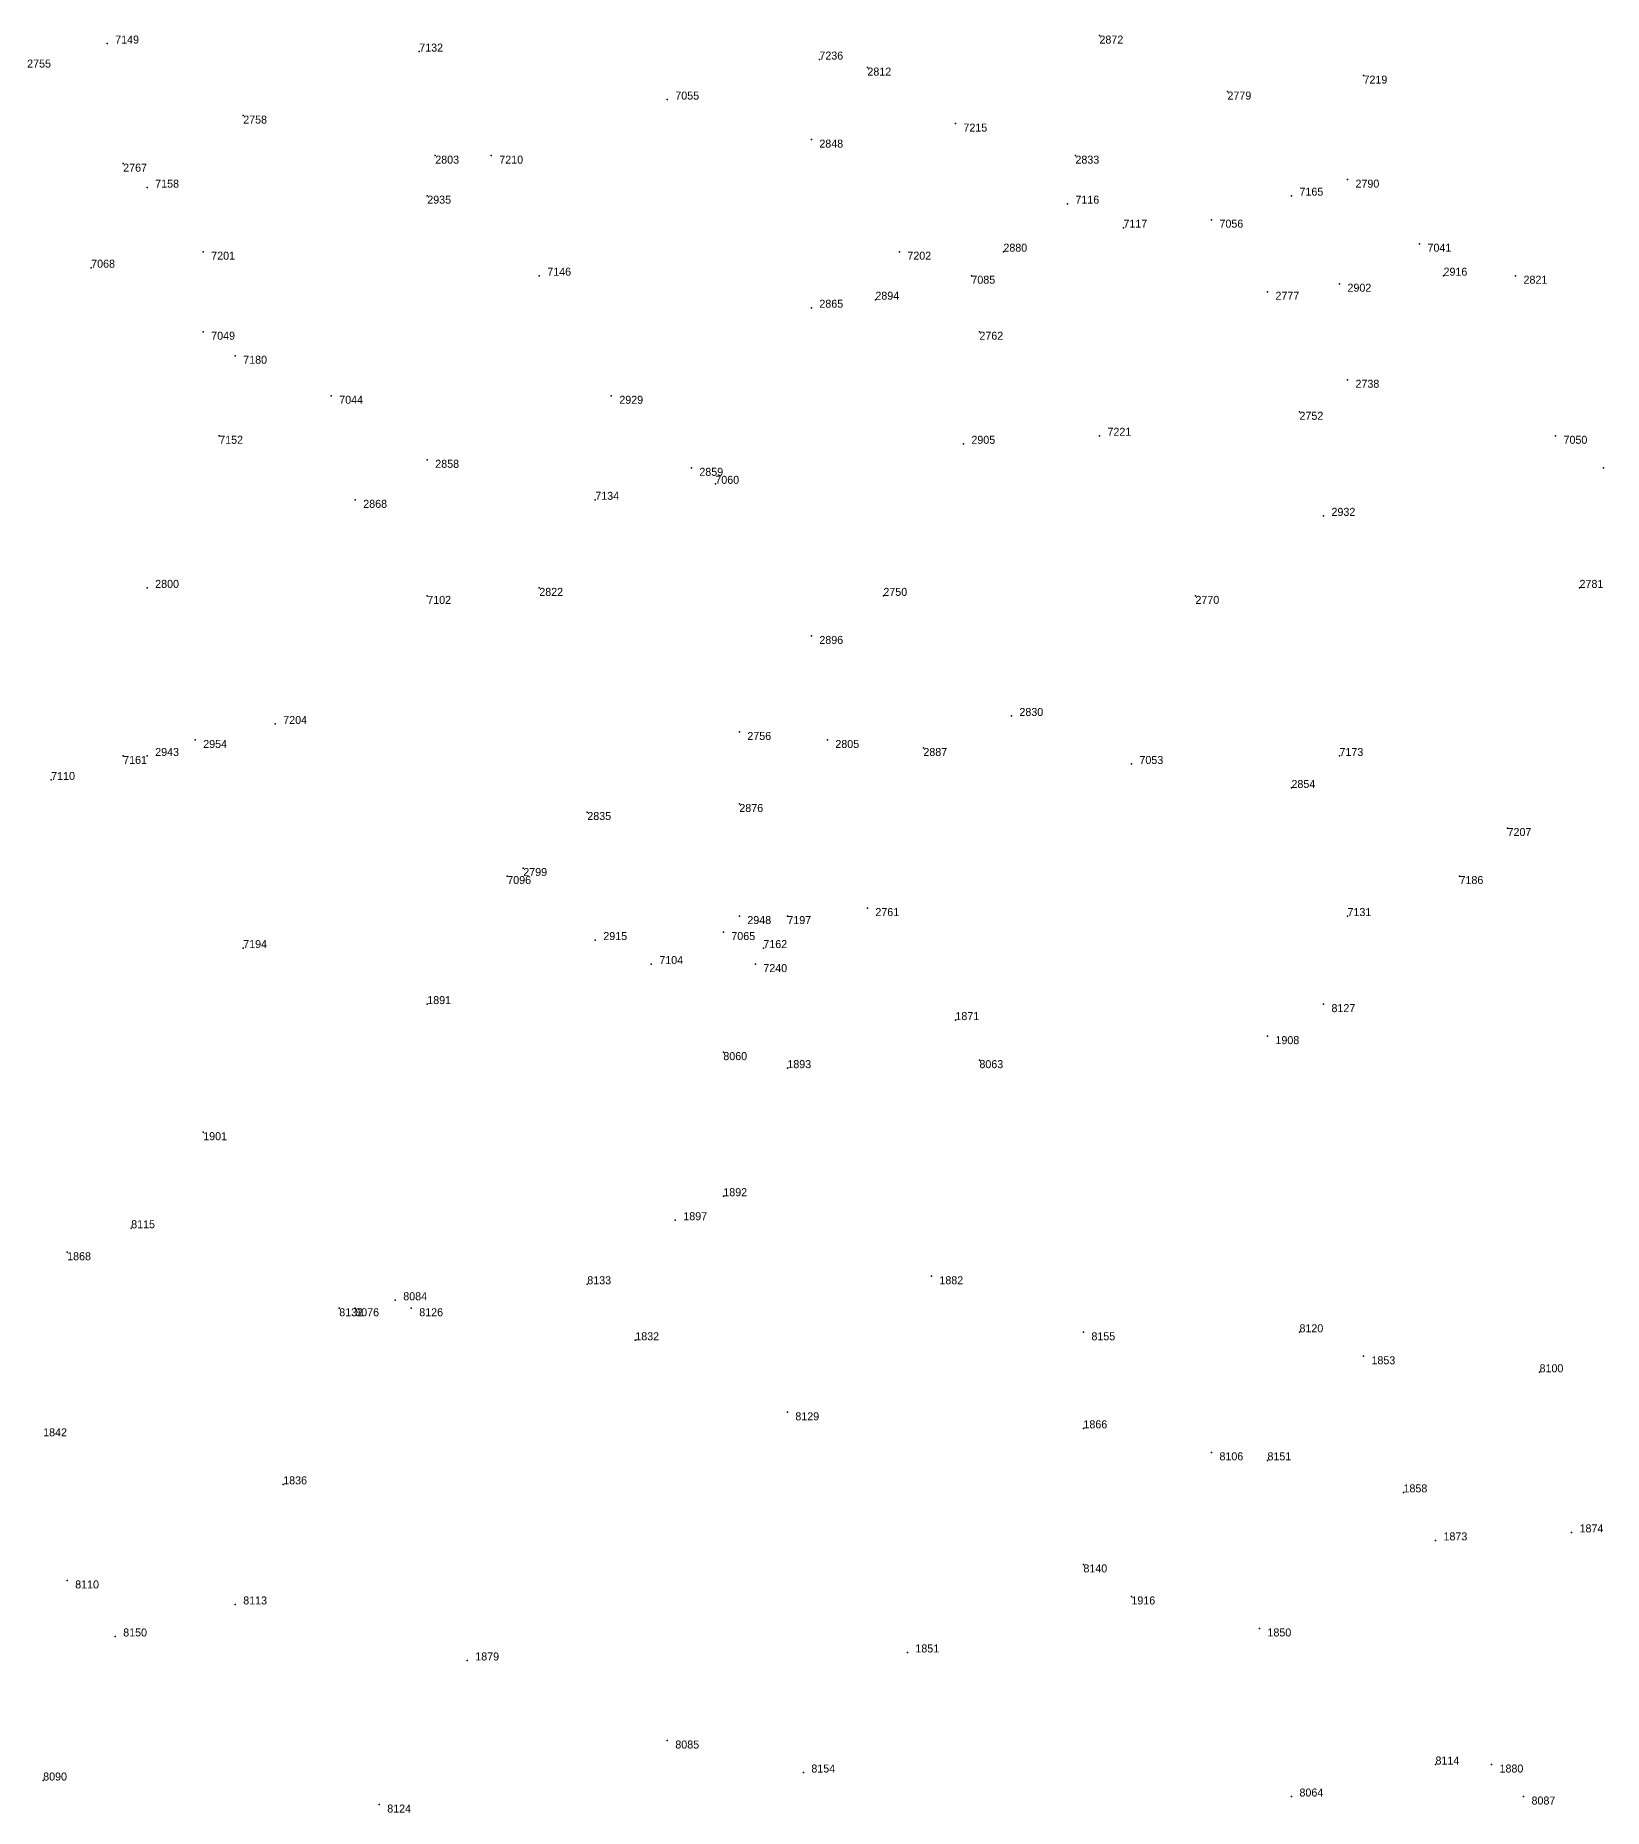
# Model space of a CAD drawing. Extents: x -0.07 to 1.1, y -0.07 to 1.1.
# Drawn here: x 0.31 to 0.506, y 0.6555 to 0.877 of the extents above; entities that cross this region are included whole.
import ezdxf

# ---------------------------------------------------------------- set-up
doc = ezdxf.new("R2010")
doc.units = 0
for name, color, linetype in [('Facilities', 3, 'CONTINUOUS'), ('Normals', 1, 'CONTINUOUS'), ('Source_points', 5, 'CONTINUOUS'), ('Text', 3, 'CONTINUOUS')]:
    doc.layers.add(name, color=color, linetype=linetype)

msp = doc.modelspace()

# ---------------------------------------------------------------- linework, layer by layer
at = {"layer": 'Facilities', "color": 3}
for p in [(0.319, 0.876, 1), (0.358, 0.875, 1), (0.443, 0.877), (0.408, 0.874, 1), (0.414, 0.873), (0.476, 0.872, 1), (0.389, 0.869, 1), (0.459, 0.87), (0.336, 0.867), (0.407, 0.864), (0.425, 0.866, 1), (0.36, 0.862), (0.367, 0.862, 1), (0.44, 0.862), (0.321, 0.861), (0.324, 0.858, 1), (0.474, 0.859), (0.359, 0.857), (0.439, 0.856, 1), (0.467, 0.857, 1), (0.446, 0.853, 1), (0.457, 0.854, 1), (0.483, 0.851, 1), (0.331, 0.85, 1), (0.418, 0.85, 1), (0.431, 0.85), (0.317, 0.848, 1), (0.373, 0.847, 1), (0.427, 0.847, 1), (0.486, 0.847), (0.495, 0.847), (0.415, 0.844), (0.464, 0.845), (0.473, 0.846), (0.407, 0.843), (0.331, 0.84, 1), (0.428, 0.84), (0.335, 0.837, 1), (0.474, 0.834), (0.347, 0.832, 1), (0.382, 0.832), (0.468, 0.83), (0.333, 0.827, 1), (0.443, 0.827, 1), (0.5, 0.827, 1), (0.426, 0.826), (0.359, 0.824), (0.392, 0.823), (0.506, 0.823), (0.395, 0.821, 1), (0.35, 0.819), (0.38, 0.819, 1), (0.471, 0.817), (0.324, 0.808), (0.359, 0.807, 1), (0.373, 0.808), (0.416, 0.807), (0.455, 0.807), (0.503, 0.808), (0.407, 0.802), (0.34, 0.791, 1), (0.432, 0.792), (0.33, 0.789), (0.398, 0.79), (0.409, 0.789), (0.321, 0.787, 1), (0.324, 0.787), (0.421, 0.788), (0.473, 0.787, 1), (0.447, 0.786, 1), (0.312, 0.784, 1), (0.467, 0.783), (0.379, 0.78), (0.398, 0.781), (0.494, 0.778, 1), (0.369, 0.772, 1), (0.371, 0.773), (0.488, 0.772, 1), (0.398, 0.767), (0.404, 0.767, 1), (0.414, 0.768), (0.474, 0.767, 1), (0.396, 0.765, 1), (0.336, 0.763, 1), (0.38, 0.764), (0.401, 0.763, 1), (0.387, 0.761, 1), (0.4, 0.761, 1), (0.359, 0.756), (0.471, 0.756, 1), (0.425, 0.754), (0.464, 0.752), (0.396, 0.75, 1), (0.428, 0.749, 1), (0.404, 0.748), (0.331, 0.74), (0.396, 0.732), (0.39, 0.729), (0.322, 0.728, 1), (0.314, 0.725), (0.379, 0.721, 1), (0.422, 0.722), (0.348, 0.718, 1), (0.35, 0.718, 1), (0.355, 0.719, 1), (0.357, 0.718, 1), (0.385, 0.714), (0.441, 0.715, 1), (0.468, 0.715, 1), (0.476, 0.712), (0.498, 0.71, 1), (0.404, 0.705, 1), (0.441, 0.703), (0.457, 0.7, 1), (0.464, 0.699, 1), (0.341, 0.696), (0.481, 0.695), (0.485, 0.689), (0.502, 0.69), (0.441, 0.686, 1), (0.314, 0.684, 1), (0.335, 0.681, 1), (0.447, 0.682), (0.463, 0.678), (0.32, 0.677, 1), (0.364, 0.674), (0.419, 0.675), (0.389, 0.664, 1), (0.485, 0.661, 1), (0.492, 0.661), (0.311, 0.659, 1), (0.406, 0.66, 1), (0.353, 0.656, 1), (0.467, 0.657, 1), (0.496, 0.657, 1)]:
    msp.add_point(p, dxfattribs=at)
at = {"layer": 'Normals', "color": 1}
for p, q in [((0.319, 0.876, 1), (0.319, 0.876, 1.1)), ((0.358, 0.875, 1), (0.358, 0.875, 1.1)), ((0.443, 0.877), (0.443, 0.877, 0.1)), ((0.408, 0.874, 1), (0.408, 0.874, 1.1)), ((0.414, 0.873), (0.414, 0.873, 0.1)), ((0.476, 0.872, 1), (0.476, 0.872, 1.1)), ((0.389, 0.869, 1), (0.389, 0.869, 1.1)), ((0.459, 0.87), (0.459, 0.87, 0.1)), ((0.336, 0.867), (0.336, 0.867, 0.1)), ((0.407, 0.864), (0.407, 0.864, 0.1)), ((0.425, 0.866, 1), (0.425, 0.866, 1.1)), ((0.36, 0.862), (0.36, 0.862, 0.1)), ((0.367, 0.862, 1), (0.367, 0.862, 1.1)), ((0.44, 0.862), (0.44, 0.862, 0.1)), ((0.321, 0.861), (0.321, 0.861, 0.1)), ((0.324, 0.858, 1), (0.324, 0.858, 1.1)), ((0.474, 0.859), (0.474, 0.859, 0.1)), ((0.359, 0.857), (0.359, 0.857, 0.1)), ((0.439, 0.856, 1), (0.439, 0.856, 1.1)), ((0.467, 0.857, 1), (0.467, 0.857, 1.1)), ((0.446, 0.853, 1), (0.446, 0.853, 1.1)), ((0.457, 0.854, 1), (0.457, 0.854, 1.1)), ((0.483, 0.851, 1), (0.483, 0.851, 1.1)), ((0.331, 0.85, 1), (0.331, 0.85, 1.1)), ((0.418, 0.85, 1), (0.418, 0.85, 1.1)), ((0.431, 0.85), (0.431, 0.85, 0.1)), ((0.317, 0.848, 1), (0.317, 0.848, 1.1)), ((0.373, 0.847, 1), (0.373, 0.847, 1.1)), ((0.427, 0.847, 1), (0.427, 0.847, 1.1)), ((0.486, 0.847), (0.486, 0.847, 0.1)), ((0.495, 0.847), (0.495, 0.847, 0.1)), ((0.415, 0.844), (0.415, 0.844, 0.1)), ((0.464, 0.845), (0.464, 0.845, 0.1)), ((0.473, 0.846), (0.473, 0.846, 0.1)), ((0.407, 0.843), (0.407, 0.843, 0.1)), ((0.331, 0.84, 1), (0.331, 0.84, 1.1)), ((0.428, 0.84), (0.428, 0.84, 0.1)), ((0.335, 0.837, 1), (0.335, 0.837, 1.1)), ((0.474, 0.834), (0.474, 0.834, 0.1)), ((0.347, 0.832, 1), (0.347, 0.832, 1.1)), ((0.382, 0.832), (0.382, 0.832, 0.1)), ((0.468, 0.83), (0.468, 0.83, 0.1)), ((0.333, 0.827, 1), (0.333, 0.827, 1.1)), ((0.443, 0.827, 1), (0.443, 0.827, 1.1)), ((0.5, 0.827, 1), (0.5, 0.827, 1.1)), ((0.426, 0.826), (0.426, 0.826, 0.1)), ((0.359, 0.824), (0.359, 0.824, 0.1)), ((0.392, 0.823), (0.392, 0.823, 0.1)), ((0.506, 0.823), (0.506, 0.823, 0.1)), ((0.395, 0.821, 1), (0.395, 0.821, 1.1)), ((0.35, 0.819), (0.35, 0.819, 0.1)), ((0.38, 0.819, 1), (0.38, 0.819, 1.1)), ((0.471, 0.817), (0.471, 0.817, 0.1)), ((0.324, 0.808), (0.324, 0.808, 0.1)), ((0.359, 0.807, 1), (0.359, 0.807, 1.1)), ((0.373, 0.808), (0.373, 0.808, 0.1)), ((0.416, 0.807), (0.416, 0.807, 0.1)), ((0.455, 0.807), (0.455, 0.807, 0.1)), ((0.503, 0.808), (0.503, 0.808, 0.1)), ((0.407, 0.802), (0.407, 0.802, 0.1)), ((0.34, 0.791, 1), (0.34, 0.791, 1.1)), ((0.432, 0.792), (0.432, 0.792, 0.1)), ((0.33, 0.789), (0.33, 0.789, 0.1)), ((0.398, 0.79), (0.398, 0.79, 0.1)), ((0.409, 0.789), (0.409, 0.789, 0.1)), ((0.321, 0.787, 1), (0.321, 0.787, 1.1)), ((0.324, 0.787), (0.324, 0.787, 0.1)), ((0.421, 0.788), (0.421, 0.788, 0.1)), ((0.473, 0.787, 1), (0.473, 0.787, 1.1)), ((0.447, 0.786, 1), (0.447, 0.786, 1.1)), ((0.312, 0.784, 1), (0.312, 0.784, 1.1)), ((0.467, 0.783), (0.467, 0.783, 0.1)), ((0.379, 0.78), (0.379, 0.78, 0.1)), ((0.398, 0.781), (0.398, 0.781, 0.1)), ((0.494, 0.778, 1), (0.494, 0.778, 1.1)), ((0.369, 0.772, 1), (0.369, 0.772, 1.1)), ((0.371, 0.773), (0.371, 0.773, 0.1)), ((0.488, 0.772, 1), (0.488, 0.772, 1.1)), ((0.398, 0.767), (0.398, 0.767, 0.1)), ((0.404, 0.767, 1), (0.404, 0.767, 1.1)), ((0.414, 0.768), (0.414, 0.768, 0.1)), ((0.474, 0.767, 1), (0.474, 0.767, 1.1)), ((0.396, 0.765, 1), (0.396, 0.765, 1.1)), ((0.336, 0.763, 1), (0.336, 0.763, 1.1)), ((0.38, 0.764), (0.38, 0.764, 0.1)), ((0.401, 0.763, 1), (0.401, 0.763, 1.1)), ((0.387, 0.761, 1), (0.387, 0.761, 1.1)), ((0.4, 0.761, 1), (0.4, 0.761, 1.1)), ((0.359, 0.756), (0.359, 0.756, 0.1)), ((0.471, 0.756, 1), (0.471, 0.756, 1.1)), ((0.425, 0.754), (0.425, 0.754, 0.1)), ((0.464, 0.752), (0.464, 0.752, 0.1)), ((0.396, 0.75, 1), (0.396, 0.75, 1.1)), ((0.428, 0.749, 1), (0.428, 0.749, 1.1)), ((0.404, 0.748), (0.404, 0.748, 0.1)), ((0.331, 0.74), (0.331, 0.74, 0.1)), ((0.396, 0.732), (0.396, 0.732, 0.1)), ((0.39, 0.729), (0.39, 0.729, 0.1)), ((0.322, 0.728, 1), (0.322, 0.728, 1.1)), ((0.314, 0.725), (0.314, 0.725, 0.1)), ((0.379, 0.721, 1), (0.379, 0.721, 1.1)), ((0.422, 0.722), (0.422, 0.722, 0.1)), ((0.348, 0.718, 1), (0.348, 0.718, 1.1)), ((0.35, 0.718, 1), (0.35, 0.718, 1.1)), ((0.355, 0.719, 1), (0.355, 0.719, 1.1)), ((0.357, 0.718, 1), (0.357, 0.718, 1.1)), ((0.385, 0.714), (0.385, 0.714, 0.1)), ((0.441, 0.715, 1), (0.441, 0.715, 1.1)), ((0.468, 0.715, 1), (0.468, 0.715, 1.1)), ((0.476, 0.712), (0.476, 0.712, 0.1)), ((0.498, 0.71, 1), (0.498, 0.71, 1.1)), ((0.404, 0.705, 1), (0.404, 0.705, 1.1)), ((0.441, 0.703), (0.441, 0.703, 0.1)), ((0.457, 0.7, 1), (0.457, 0.7, 1.1)), ((0.464, 0.699, 1), (0.464, 0.699, 1.1)), ((0.341, 0.696), (0.341, 0.696, 0.1)), ((0.481, 0.695), (0.481, 0.695, 0.1)), ((0.485, 0.689), (0.485, 0.689, 0.1)), ((0.502, 0.69), (0.502, 0.69, 0.1)), ((0.441, 0.686, 1), (0.441, 0.686, 1.1)), ((0.314, 0.684, 1), (0.314, 0.684, 1.1)), ((0.335, 0.681, 1), (0.335, 0.681, 1.1)), ((0.447, 0.682), (0.447, 0.682, 0.1)), ((0.463, 0.678), (0.463, 0.678, 0.1)), ((0.32, 0.677, 1), (0.32, 0.677, 1.1)), ((0.364, 0.674), (0.364, 0.674, 0.1)), ((0.419, 0.675), (0.419, 0.675, 0.1)), ((0.389, 0.664, 1), (0.389, 0.664, 1.1)), ((0.485, 0.661, 1), (0.485, 0.661, 1.1)), ((0.492, 0.661), (0.492, 0.661, 0.1)), ((0.311, 0.659, 1), (0.311, 0.659, 1.1)), ((0.406, 0.66, 1), (0.406, 0.66, 1.1)), ((0.353, 0.656, 1), (0.353, 0.656, 1.1)), ((0.467, 0.657, 1), (0.467, 0.657, 1.1)), ((0.496, 0.657, 1), (0.496, 0.657, 1.1))]:
    msp.add_line(p, q, dxfattribs=at)
at = {"layer": 'Source_points', "color": 5}
for p in [(0.319, 0.876, 1), (0.358, 0.875, 1), (0.443, 0.877), (0.408, 0.874, 1), (0.414, 0.873), (0.476, 0.872, 1), (0.389, 0.869, 1), (0.459, 0.87), (0.336, 0.867), (0.407, 0.864), (0.425, 0.866, 1), (0.36, 0.862), (0.367, 0.862, 1), (0.44, 0.862), (0.321, 0.861), (0.324, 0.858, 1), (0.474, 0.859), (0.359, 0.857), (0.439, 0.856, 1), (0.467, 0.857, 1), (0.446, 0.853, 1), (0.457, 0.854, 1), (0.483, 0.851, 1), (0.331, 0.85, 1), (0.418, 0.85, 1), (0.431, 0.85), (0.317, 0.848, 1), (0.373, 0.847, 1), (0.427, 0.847, 1), (0.486, 0.847), (0.495, 0.847), (0.415, 0.844), (0.464, 0.845), (0.473, 0.846), (0.407, 0.843), (0.331, 0.84, 1), (0.428, 0.84), (0.335, 0.837, 1), (0.474, 0.834), (0.347, 0.832, 1), (0.382, 0.832), (0.468, 0.83), (0.333, 0.827, 1), (0.443, 0.827, 1), (0.5, 0.827, 1), (0.426, 0.826), (0.359, 0.824), (0.392, 0.823), (0.506, 0.823), (0.395, 0.821, 1), (0.35, 0.819), (0.38, 0.819, 1), (0.471, 0.817), (0.324, 0.808), (0.359, 0.807, 1), (0.373, 0.808), (0.416, 0.807), (0.455, 0.807), (0.503, 0.808), (0.407, 0.802), (0.34, 0.791, 1), (0.432, 0.792), (0.33, 0.789), (0.398, 0.79), (0.409, 0.789), (0.321, 0.787, 1), (0.324, 0.787), (0.421, 0.788), (0.473, 0.787, 1), (0.447, 0.786, 1), (0.312, 0.784, 1), (0.467, 0.783), (0.379, 0.78), (0.398, 0.781), (0.494, 0.778, 1), (0.369, 0.772, 1), (0.371, 0.773), (0.488, 0.772, 1), (0.398, 0.767), (0.404, 0.767, 1), (0.414, 0.768), (0.474, 0.767, 1), (0.396, 0.765, 1), (0.336, 0.763, 1), (0.38, 0.764), (0.401, 0.763, 1), (0.387, 0.761, 1), (0.4, 0.761, 1), (0.359, 0.756), (0.471, 0.756, 1), (0.425, 0.754), (0.464, 0.752), (0.396, 0.75, 1), (0.428, 0.749, 1), (0.404, 0.748), (0.331, 0.74), (0.396, 0.732), (0.39, 0.729), (0.322, 0.728, 1), (0.314, 0.725), (0.379, 0.721, 1), (0.422, 0.722), (0.348, 0.718, 1), (0.35, 0.718, 1), (0.355, 0.719, 1), (0.357, 0.718, 1), (0.385, 0.714), (0.441, 0.715, 1), (0.468, 0.715, 1), (0.476, 0.712), (0.498, 0.71, 1), (0.404, 0.705, 1), (0.441, 0.703), (0.457, 0.7, 1), (0.464, 0.699, 1), (0.341, 0.696), (0.481, 0.695), (0.485, 0.689), (0.502, 0.69), (0.441, 0.686, 1), (0.314, 0.684, 1), (0.335, 0.681, 1), (0.447, 0.682), (0.463, 0.678), (0.32, 0.677, 1), (0.364, 0.674), (0.419, 0.675), (0.389, 0.664, 1), (0.485, 0.661, 1), (0.492, 0.661), (0.311, 0.659, 1), (0.406, 0.66, 1), (0.353, 0.656, 1), (0.467, 0.657, 1), (0.496, 0.657, 1)]:
    msp.add_point(p, dxfattribs=at)

# ---------------------------------------------------------------- texts
at = {"layer": 'Text', "color": 3}
for s, p in [('7149', (0.32, 0.876, 1)), ('7132', (0.358, 0.875, 1)), ('7236', (0.408, 0.874, 1)), ('2872', (0.443, 0.876)), ('2755', (0.309, 0.873)), ('2812', (0.414, 0.872)), ('7219', (0.476, 0.871, 1)), ('7055', (0.39, 0.869, 1)), ('2779', (0.459, 0.869)), ('2758', (0.336, 0.866)), ('2848', (0.408, 0.863)), ('7215', (0.426, 0.865, 1)), ('2803', (0.36, 0.861)), ('7210', (0.368, 0.861, 1)), ('2833', (0.44, 0.861)), ('2767', (0.321, 0.86)), ('7158', (0.325, 0.858, 1)), ('7165', (0.468, 0.857, 1)), ('2790', (0.475, 0.858)), ('2935', (0.359, 0.856)), ('7116', (0.44, 0.856, 1)), ('7117', (0.446, 0.853, 1)), ('7056', (0.458, 0.853, 1)), ('2880', (0.431, 0.85)), ('7041', (0.484, 0.85, 1)), ('7068', (0.317, 0.848, 1)), ('7201', (0.332, 0.849, 1)), ('7202', (0.419, 0.849, 1)), ('7146', (0.374, 0.847, 1)), ('7085', (0.427, 0.846, 1)), ('2916', (0.486, 0.847)), ('2821', (0.496, 0.846)), ('2865', (0.408, 0.843)), ('2894', (0.415, 0.844)), ('2777', (0.465, 0.844)), ('2902', (0.474, 0.845)), ('7049', (0.332, 0.839, 1)), ('2762', (0.428, 0.839)), ('7180', (0.336, 0.836, 1)), ('2738', (0.475, 0.833)), ('7044', (0.348, 0.831, 1)), ('2929', (0.383, 0.831)), ('2752', (0.468, 0.829)), ('7152', (0.333, 0.826, 1)), ('2905', (0.427, 0.826)), ('7221', (0.444, 0.827, 1)), ('7050', (0.501, 0.826, 1)), ('2858', (0.36, 0.823)), ('2859', (0.393, 0.822)), ('7060', (0.395, 0.821, 1)), ('7134', (0.38, 0.819, 1)), ('2868', (0.351, 0.818)), ('2932', (0.472, 0.817)), ('2800', (0.325, 0.808)), ('2781', (0.503, 0.808)), ('7102', (0.359, 0.806, 1)), ('2822', (0.373, 0.807)), ('2750', (0.416, 0.807)), ('2770', (0.455, 0.806)), ('2896', (0.408, 0.801)), ('7204', (0.341, 0.791, 1)), ('2830', (0.433, 0.792)), ('2954', (0.331, 0.788)), ('2756', (0.399, 0.789)), ('2805', (0.41, 0.788)), ('7161', (0.321, 0.786, 1)), ('2943', (0.325, 0.787)), ('2887', (0.421, 0.787)), ('7053', (0.448, 0.786, 1)), ('7173', (0.473, 0.787, 1)), ('7110', (0.312, 0.784, 1)), ('2854', (0.467, 0.783)), ('2835', (0.379, 0.779)), ('2876', (0.398, 0.78)), ('7207', (0.494, 0.777, 1)), ('7096', (0.369, 0.771, 1)), ('2799', (0.371, 0.772)), ('7186', (0.488, 0.771, 1)), ('2948', (0.399, 0.766)), ('7197', (0.404, 0.766, 1)), ('2761', (0.415, 0.767)), ('7131', (0.474, 0.767, 1)), ('2915', (0.381, 0.764)), ('7065', (0.397, 0.764, 1)), ('7194', (0.336, 0.763, 1)), ('7104', (0.388, 0.761, 1)), ('7162', (0.401, 0.763, 1)), ('7240', (0.401, 0.76, 1)), ('1891', (0.359, 0.756)), ('8127', (0.472, 0.755, 1)), ('1871', (0.425, 0.754)), ('1908', (0.465, 0.751)), ('8060', (0.396, 0.749, 1)), ('1893', (0.404, 0.748)), ('8063', (0.428, 0.748, 1)), ('1901', (0.331, 0.739)), ('1892', (0.396, 0.732)), ('8115', (0.322, 0.728, 1)), ('1897', (0.391, 0.729)), ('1868', (0.314, 0.724)), ('8084', (0.356, 0.719, 1)), ('8133', (0.379, 0.721, 1)), ('1882', (0.423, 0.721)), ('8132', (0.348, 0.717, 1)), ('8076', (0.35, 0.717, 1)), ('8126', (0.358, 0.717, 1)), ('8120', (0.468, 0.715, 1)), ('1832', (0.385, 0.714)), ('8155', (0.442, 0.714, 1)), ('1853', (0.477, 0.711)), ('8100', (0.498, 0.71, 1)), ('8129', (0.405, 0.704, 1)), ('1842', (0.311, 0.702)), ('1866', (0.441, 0.703)), ('8106', (0.458, 0.699, 1)), ('8151', (0.464, 0.699, 1)), ('1836', (0.341, 0.696)), ('1858', (0.481, 0.695)), ('1873', (0.486, 0.689)), ('1874', (0.503, 0.69)), ('8140', (0.441, 0.685, 1)), ('8110', (0.315, 0.683, 1)), ('8113', (0.336, 0.681, 1)), ('1916', (0.447, 0.681)), ('8150', (0.321, 0.677, 1)), ('1850', (0.464, 0.677)), ('1851', (0.42, 0.675)), ('1879', (0.365, 0.674)), ('8085', (0.39, 0.663, 1)), ('8154', (0.407, 0.66, 1)), ('8114', (0.485, 0.661, 1)), ('1880', (0.493, 0.66)), ('8090', (0.311, 0.659, 1)), ('8064', (0.468, 0.657, 1)), ('8124', (0.354, 0.655, 1)), ('8087', (0.497, 0.656, 1))]:
    msp.add_text(s, height=0.001, dxfattribs=at).set_placement(p)

doc.saveas('drawing.dxf')
